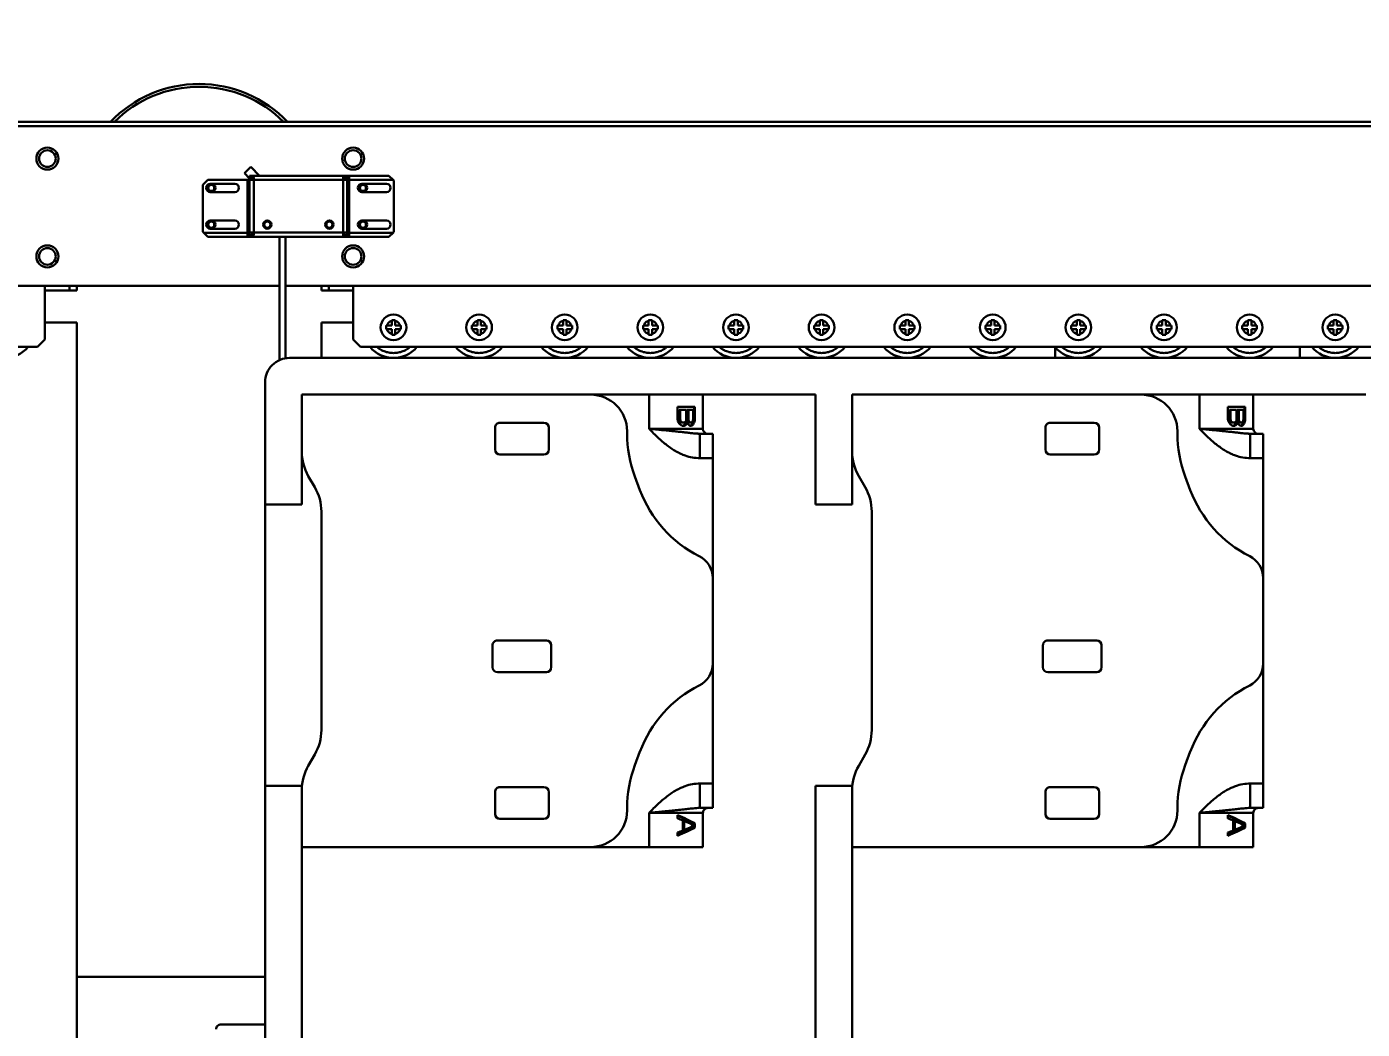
# Model space of a CAD drawing. Header units: millimetres. Extents: x 914 to 910632, y -176 to 682692.
# Drawn here: x 27150 to 27696, y 8254 to 8664 of the extents above; entities that cross this region are included whole.
import ezdxf

# ---------------------------------------------------------------- set-up
doc = ezdxf.new("R2010")
doc.units = ezdxf.units.MM
doc.layers.add('画图', color=3, linetype='Continuous', lineweight=30)
doc.styles.get("Standard").update_dxf_attribs({"font": 'arial.ttf'})
doc.dimstyles.new('INTE$0', dxfattribs={"dimscale": 80, "dimtxt": 3.5, "dimasz": 3, "dimexe": 3, "dimexo": 0, "dimgap": 1, "dimtad": 1, "dimdec": 0, "dimdsep": 46, "dimtxsty": 'Standard', "dimcen": 0, "dimclrd": 1, "dimclre": 1, "dimclrt": 3, "dimaunit": 1, "dimadec": 1, "dimazin": 2, "dimtfac": 1, "dimtdec": 0, "dimtmove": 0, "dimatfit": 0, "dimfxl": 1, "dimarcsym": 0})

# ---------------------------------------------------------------- blocks, each defined once
blk = doc.blocks.new('SDHGSJH')
at = {"color": 7, "linetype": 'Continuous', "lineweight": 30}
for p, q in [((1100, 329.05), (1100, -342.29)), ((1023, -152.79), (1023, 47.21)), ((783, -127.79), (783, -12.79)), ((798, -12.79), (798, -152.79)), ((1008, -127.79), (1008, -12.79)), ((1041, -55.29), (1023, -55.29)), ((1023, -74.79), (1100, -74.79)), ((619, -127.79), (619, -141.79)), ((619, -127.79), (641, -127.79)), ((641, -141.79), (641, -127.79)), ((641, -127.79), (665, -127.79)), ((665, -127.79), (783, -127.79)), ((783, -127.79), (783, -151.07)), ((844, -127.79), (844, -141.79)), ((844, -127.79), (866, -127.79)), ((866, -141.79), (866, -127.79)), ((866, -127.79), (890, -127.79)), ((890, -127.79), (1008, -127.79)), ((1008, -127.79), (1008, -151.07)), ((622.32, -137.45), (622.32, -135.79)), ((622.32, -135.79), (622.62, -135.79)), ((629.39, -132.6), (622.62, -135.79)), ((622.62, -135.79), (622.62, -137.45)), ((626.61, -138.5), (626.61, -134.75)), ((627.27, -134.75), (626.61, -134.75)), ((627.27, -134.54), (627.27, -138.7)), ((629.39, -132.45), (629.39, -133.7)), ((847.32, -137.45), (847.32, -135.79)), ((847.32, -135.79), (847.62, -135.79)), ((854.39, -132.6), (847.62, -135.79)), ((847.62, -135.79), (847.62, -137.45)), ((851.61, -138.5), (851.61, -134.75)), ((852.27, -134.75), (851.61, -134.75)), ((852.27, -134.54), (852.27, -138.7)), ((854.39, -132.45), (854.39, -133.7)), ((622.62, -137.45), (622.32, -137.45)), ((622.62, -137.45), (629.39, -140.65)), ((626.61, -138.5), (627.27, -138.5)), ((629.39, -139.54), (629.39, -140.79)), ((682, -150.29), (682, -141.29)), ((702, -139.29), (684, -139.29)), ((704, -141.29), (704, -150.29)), ((847.62, -137.45), (847.32, -137.45)), ((847.62, -137.45), (854.39, -140.65)), ((851.61, -138.5), (852.27, -138.5)), ((854.39, -139.54), (854.39, -140.79)), ((907, -150.29), (907, -141.29)), ((927, -139.29), (909, -139.29)), ((929, -141.29), (929, -150.29)), ((620.22, -143.79), (615, -143.79)), ((615, -153.79), (615, -143.79)), ((621.67, -143.73), (620.22, -143.98)), ((620.22, -153.79), (620.22, -143.79)), ((621.62, -143.71), (620.54, -143.77)), ((650, -143.72), (650, -142.79)), ((845.22, -143.79), (840, -143.79)), ((840, -153.79), (840, -143.79)), ((846.67, -143.73), (845.22, -143.98)), ((845.22, -153.79), (845.22, -143.79)), ((846.62, -143.71), (845.54, -143.77)), ((875, -143.72), (875, -142.79)), ((702, -152.29), (684, -152.29)), ((798, -152.79), (783, -152.79)), ((927, -152.29), (909, -152.29)), ((1023, -152.79), (1008, -152.79)), ((1023, -267.79), (1023, -152.79)), ((615, -153.79), (620.22, -153.79)), ((615, -202.79), (615, -153.79)), ((840, -153.79), (845.22, -153.79)), ((840, -202.79), (840, -153.79)), ((646.82, -161.28), (644.75, -166.8)), ((777.68, -165.65), (780.32, -161.07)), ((871.82, -161.28), (869.75, -166.8)), ((1002.68, -165.65), (1005.32, -161.07)), ((775, -264.93), (775, -175.65)), ((1000, -264.93), (1000, -175.65)), ((681, -210.29), (681, -201.29)), ((703, -199.29), (683, -199.29)), ((705, -201.29), (705, -210.29)), ((906, -210.29), (906, -201.29)), ((928, -199.29), (908, -199.29)), ((930, -201.29), (930, -210.29)), ((615, -237.79), (615, -202.79)), ((840, -237.79), (840, -202.79)), ((703, -212.29), (683, -212.29)), ((928, -212.29), (908, -212.29)), ((615, -286.79), (615, -237.79)), ((840, -286.79), (840, -237.79)), ((783, -289.5), (783, -267.79)), ((783, -267.79), (798, -267.79)), ((798, -267.79), (798, -312.79)), ((1008, -267.79), (1023, -267.79)), ((1008, -289.5), (1008, -267.79)), ((1023, -317.79), (1023, -267.79)), ((644.75, -273.78), (646.82, -279.3)), ((780.32, -279.5), (777.68, -274.93)), ((869.75, -273.78), (871.82, -279.3)), ((1005.32, -279.5), (1002.68, -274.93)), ((615, -286.79), (620.22, -286.79)), ((615, -296.79), (615, -286.79)), ((620.22, -296.79), (620.22, -286.79)), ((702, -288.29), (684, -288.29)), ((840, -286.79), (845.22, -286.79)), ((840, -296.79), (840, -286.79)), ((845.22, -296.79), (845.22, -286.79)), ((927, -288.29), (909, -288.29)), ((682, -299.29), (682, -290.29)), ((704, -290.29), (704, -299.29)), ((783, -289.5), (783, -312.79)), ((907, -299.29), (907, -290.29)), ((929, -290.29), (929, -299.29)), ((1008, -289.5), (1008, -312.79)), ((615, -296.79), (620.22, -296.79)), ((619, -298.79), (619, -312.79)), ((620.22, -296.6), (621.67, -296.85)), ((623.82, -300.29), (623.22, -300.91)), ((623.82, -300.29), (623.29, -300.29)), ((623.68, -300.08), (624.22, -300.08)), ((624.24, -300.09), (623.82, -300.29)), ((626.83, -300.29), (626.14, -300.29)), ((626.83, -300.29), (626.23, -300.91)), ((626.61, -300.08), (627.44, -300.08)), ((627.28, -300.08), (626.83, -300.29)), ((641, -312.79), (641, -298.79)), ((650, -296.85), (650, -297.79)), ((840, -296.79), (845.22, -296.79)), ((844, -298.79), (844, -312.79)), ((845.22, -296.6), (846.67, -296.85)), ((848.82, -300.29), (848.22, -300.91)), ((848.82, -300.29), (848.29, -300.29)), ((848.68, -300.08), (849.22, -300.08)), ((849.24, -300.09), (848.82, -300.29)), ((851.83, -300.29), (851.14, -300.29)), ((851.83, -300.29), (851.23, -300.91)), ((851.61, -300.08), (852.44, -300.08)), ((852.28, -300.08), (851.83, -300.29)), ((866, -312.79), (866, -298.79)), ((875, -296.85), (875, -297.79)), ((622.32, -307.79), (622.32, -302.79)), ((622.62, -302.79), (622.32, -302.79)), ((622.77, -301.75), (622.43, -301.75)), ((622.77, -301.75), (622.62, -302.79)), ((622.62, -302.79), (622.62, -307.79)), ((623.22, -300.91), (622.77, -301.75)), ((623.22, -300.91), (622.79, -300.91)), ((623.04, -302.58), (623.04, -306.54)), ((624.08, -301.33), (623.81, -301.33)), ((624.08, -301.33), (624.72, -301.33)), ((624.5, -301.54), (625.17, -301.54)), ((624.72, -301.33), (625.17, -301.54)), ((624.78, -301.95), (625.47, -301.95)), ((624.93, -306.54), (624.93, -302.58)), ((624.93, -302.58), (625.62, -302.58)), ((625.17, -301.54), (625.47, -301.95)), ((625.37, -301.33), (625.52, -300.91)), ((625.37, -301.33), (626.08, -301.33)), ((625.47, -301.95), (625.62, -302.58)), ((626.23, -300.91), (625.52, -300.91)), ((625.62, -302.58), (625.62, -306.54)), ((625.82, -302.58), (625.82, -306.54)), ((626.23, -300.91), (626.08, -301.33)), ((627.27, -301.33), (626.78, -301.33)), ((627.88, -301.33), (627.27, -301.33)), ((627.78, -301.54), (628.33, -301.54)), ((627.88, -301.33), (628.33, -301.54)), ((628.13, -301.95), (628.63, -301.95)), ((628.3, -306.54), (628.3, -302.58)), ((628.3, -302.58), (628.78, -302.58)), ((628.33, -301.54), (628.63, -301.95)), ((628.63, -301.95), (628.78, -302.58)), ((628.78, -302.58), (628.78, -306.54)), ((629.39, -302.79), (629.39, -307.79)), ((702, -301.29), (684, -301.29)), ((847.32, -307.79), (847.32, -302.79)), ((847.62, -302.79), (847.32, -302.79)), ((847.77, -301.75), (847.43, -301.75)), ((847.77, -301.75), (847.62, -302.79)), ((847.62, -302.79), (847.62, -307.79)), ((848.22, -300.91), (847.77, -301.75)), ((848.22, -300.91), (847.79, -300.91)), ((848.04, -302.58), (848.04, -306.54)), ((849.08, -301.33), (848.81, -301.33)), ((849.08, -301.33), (849.72, -301.33)), ((849.5, -301.54), (850.17, -301.54)), ((849.72, -301.33), (850.17, -301.54)), ((849.78, -301.95), (850.47, -301.95)), ((849.93, -306.54), (849.93, -302.58)), ((849.93, -302.58), (850.62, -302.58)), ((850.17, -301.54), (850.47, -301.95)), ((850.37, -301.33), (850.52, -300.91)), ((850.37, -301.33), (851.08, -301.33)), ((850.47, -301.95), (850.62, -302.58)), ((851.23, -300.91), (850.52, -300.91)), ((850.62, -302.58), (850.62, -306.54)), ((850.82, -302.58), (850.82, -306.54)), ((851.23, -300.91), (851.08, -301.33)), ((852.27, -301.33), (851.78, -301.33)), ((852.88, -301.33), (852.27, -301.33)), ((852.78, -301.54), (853.33, -301.54)), ((852.88, -301.33), (853.33, -301.54)), ((853.13, -301.95), (853.63, -301.95)), ((853.3, -306.54), (853.3, -302.58)), ((853.3, -302.58), (853.78, -302.58)), ((853.33, -301.54), (853.63, -301.95)), ((853.63, -301.95), (853.78, -302.58)), ((853.78, -302.58), (853.78, -306.54)), ((854.39, -302.79), (854.39, -307.79)), ((927, -301.29), (909, -301.29)), ((629.39, -307.79), (622.32, -307.79)), ((623.04, -306.54), (624.93, -306.54)), ((624.93, -306.54), (625.62, -306.54)), ((625.82, -306.54), (628.3, -306.54)), ((628.3, -306.54), (628.78, -306.54)), ((854.39, -307.79), (847.32, -307.79)), ((848.04, -306.54), (849.93, -306.54)), ((849.93, -306.54), (850.62, -306.54)), ((850.82, -306.54), (853.3, -306.54)), ((853.3, -306.54), (853.78, -306.54)), ((573, -312.79), (634.44, -312.79)), ((641, -312.79), (634.44, -312.79)), ((665, -312.79), (641, -312.79)), ((783, -312.79), (665, -312.79)), ((798, -312.79), (859.44, -312.79)), ((866, -312.79), (859.44, -312.79)), ((890, -312.79), (866, -312.79)), ((1008, -312.79), (890, -312.79)), ((1017.09, -377.29), (1017.09, -326.91)), ((984, -332.29), (180.5, -332.29)), ((343, -327.79), (1013, -327.79)), ((600, -332.29), (600, -327.79)), ((700, -327.79), (700, -332.16)), ((800, -328.63), (800, -327.79)), ((987, -335.29), (984, -332.29)), ((1000, -342.29), (1000, -327.79)), ((1014.69, -327.64), (1014.69, -377.29)), ((1116, -332.29), (1113, -335.29)), ((1810.46, -332.29), (1116, -332.29)), ((584.8, -337.63), (584.8, -337.29)), ((584.8, -337.29), (586.2, -337.29)), ((584.8, -337.63), (584.8, -339.59)), ((586.2, -337.29), (586.2, -337.63)), ((586.2, -339.59), (586.2, -337.63)), ((619.8, -337.63), (619.8, -337.29)), ((619.8, -337.29), (621.2, -337.29)), ((619.8, -337.63), (619.8, -339.59)), ((621.2, -337.29), (621.2, -337.63)), ((621.2, -339.59), (621.2, -337.63)), ((654.8, -337.63), (654.8, -337.29)), ((654.8, -337.29), (656.2, -337.29)), ((654.8, -337.63), (654.8, -339.59)), ((656.2, -337.29), (656.2, -337.63)), ((656.2, -339.59), (656.2, -337.63)), ((689.8, -337.63), (689.8, -337.29)), ((689.8, -337.29), (691.2, -337.29)), ((689.8, -337.63), (689.8, -339.59)), ((691.2, -337.29), (691.2, -337.63)), ((691.2, -339.59), (691.2, -337.63)), ((724.8, -337.63), (724.8, -337.29)), ((724.8, -337.29), (726.2, -337.29)), ((724.8, -337.63), (724.8, -339.59)), ((726.2, -337.29), (726.2, -337.63)), ((726.2, -339.59), (726.2, -337.63)), ((759.8, -337.63), (759.8, -337.29)), ((759.8, -337.29), (761.2, -337.29)), ((759.8, -337.63), (759.8, -339.59)), ((761.2, -337.29), (761.2, -337.63)), ((761.2, -339.59), (761.2, -337.63)), ((794.8, -337.63), (794.8, -337.29)), ((794.8, -337.29), (796.2, -337.29)), ((794.8, -337.63), (794.8, -339.59)), ((796.2, -337.29), (796.2, -337.63)), ((796.2, -339.59), (796.2, -337.63)), ((829.8, -337.63), (829.8, -337.29)), ((829.8, -337.29), (831.2, -337.29)), ((829.8, -337.63), (829.8, -339.59)), ((831.2, -337.29), (831.2, -337.63)), ((831.2, -339.59), (831.2, -337.63)), ((864.8, -337.63), (864.8, -337.29)), ((864.8, -337.29), (866.2, -337.29)), ((864.8, -337.63), (864.8, -339.59)), ((866.2, -337.29), (866.2, -337.63)), ((866.2, -339.59), (866.2, -337.63)), ((899.8, -337.63), (899.8, -337.29)), ((899.8, -337.29), (901.2, -337.29)), ((899.8, -337.63), (899.8, -339.59)), ((901.2, -337.29), (901.2, -337.63)), ((901.2, -339.59), (901.2, -337.63)), ((934.8, -337.63), (934.8, -337.29)), ((934.8, -337.29), (936.2, -337.29)), ((934.8, -337.63), (934.8, -339.59)), ((936.2, -337.29), (936.2, -337.63)), ((936.2, -339.59), (936.2, -337.63)), ((969.8, -337.63), (969.8, -337.29)), ((969.8, -337.29), (971.2, -337.29)), ((969.8, -337.63), (969.8, -339.59)), ((971.2, -337.29), (971.2, -337.63)), ((971.2, -339.59), (971.2, -337.63)), ((987, -357.29), (987, -335.29)), ((1113, -335.29), (1113, -357.29)), ((582.5, -339.59), (582.84, -339.59)), ((582.5, -340.99), (582.5, -339.59)), ((582.84, -340.99), (582.5, -340.99)), ((584.8, -339.59), (582.84, -339.59)), ((582.84, -340.99), (584.8, -340.99)), ((584.8, -340.99), (584.8, -342.95)), ((584.8, -343.29), (584.8, -342.95)), ((586.2, -343.29), (584.8, -343.29)), ((588.16, -339.59), (586.2, -339.59)), ((586.2, -342.95), (586.2, -340.99)), ((586.2, -340.99), (588.16, -340.99)), ((586.2, -342.95), (586.2, -343.29)), ((588.16, -339.59), (588.5, -339.59)), ((588.5, -340.99), (588.16, -340.99)), ((588.5, -339.59), (588.5, -340.99)), ((617.5, -339.59), (617.84, -339.59)), ((617.5, -340.99), (617.5, -339.59)), ((617.84, -340.99), (617.5, -340.99)), ((619.8, -339.59), (617.84, -339.59)), ((617.84, -340.99), (619.8, -340.99)), ((619.8, -340.99), (619.8, -342.95)), ((619.8, -343.29), (619.8, -342.95)), ((621.2, -343.29), (619.8, -343.29)), ((623.16, -339.59), (621.2, -339.59)), ((621.2, -342.95), (621.2, -340.99)), ((621.2, -340.99), (623.16, -340.99)), ((621.2, -342.95), (621.2, -343.29)), ((623.16, -339.59), (623.5, -339.59)), ((623.5, -340.99), (623.16, -340.99)), ((623.5, -339.59), (623.5, -340.99)), ((652.5, -339.59), (652.84, -339.59)), ((652.5, -340.99), (652.5, -339.59)), ((652.84, -340.99), (652.5, -340.99)), ((654.8, -339.59), (652.84, -339.59)), ((652.84, -340.99), (654.8, -340.99)), ((654.8, -340.99), (654.8, -342.95)), ((654.8, -343.29), (654.8, -342.95)), ((656.2, -343.29), (654.8, -343.29)), ((658.16, -339.59), (656.2, -339.59)), ((656.2, -342.95), (656.2, -340.99)), ((656.2, -340.99), (658.16, -340.99)), ((656.2, -342.95), (656.2, -343.29)), ((658.16, -339.59), (658.5, -339.59)), ((658.5, -340.99), (658.16, -340.99)), ((658.5, -339.59), (658.5, -340.99)), ((687.5, -339.59), (687.84, -339.59)), ((687.5, -340.99), (687.5, -339.59)), ((687.84, -340.99), (687.5, -340.99)), ((689.8, -339.59), (687.84, -339.59)), ((687.84, -340.99), (689.8, -340.99)), ((689.8, -340.99), (689.8, -342.95)), ((689.8, -343.29), (689.8, -342.95)), ((691.2, -343.29), (689.8, -343.29)), ((693.16, -339.59), (691.2, -339.59)), ((691.2, -342.95), (691.2, -340.99)), ((691.2, -340.99), (693.16, -340.99)), ((691.2, -342.95), (691.2, -343.29)), ((693.16, -339.59), (693.5, -339.59)), ((693.5, -340.99), (693.16, -340.99)), ((693.5, -339.59), (693.5, -340.99)), ((722.5, -339.59), (722.84, -339.59)), ((722.5, -340.99), (722.5, -339.59)), ((722.84, -340.99), (722.5, -340.99)), ((724.8, -339.59), (722.84, -339.59)), ((722.84, -340.99), (724.8, -340.99)), ((724.8, -340.99), (724.8, -342.95)), ((724.8, -343.29), (724.8, -342.95)), ((726.2, -343.29), (724.8, -343.29)), ((728.16, -339.59), (726.2, -339.59)), ((726.2, -342.95), (726.2, -340.99)), ((726.2, -340.99), (728.16, -340.99)), ((726.2, -342.95), (726.2, -343.29)), ((728.16, -339.59), (728.5, -339.59)), ((728.5, -340.99), (728.16, -340.99)), ((728.5, -339.59), (728.5, -340.99)), ((757.5, -339.59), (757.84, -339.59)), ((757.5, -340.99), (757.5, -339.59)), ((757.84, -340.99), (757.5, -340.99)), ((759.8, -339.59), (757.84, -339.59)), ((757.84, -340.99), (759.8, -340.99)), ((759.8, -340.99), (759.8, -342.95)), ((759.8, -343.29), (759.8, -342.95)), ((761.2, -343.29), (759.8, -343.29)), ((763.16, -339.59), (761.2, -339.59)), ((761.2, -342.95), (761.2, -340.99)), ((761.2, -340.99), (763.16, -340.99)), ((761.2, -342.95), (761.2, -343.29)), ((763.16, -339.59), (763.5, -339.59)), ((763.5, -340.99), (763.16, -340.99)), ((763.5, -339.59), (763.5, -340.99)), ((792.5, -339.59), (792.84, -339.59)), ((792.5, -340.99), (792.5, -339.59)), ((792.84, -340.99), (792.5, -340.99)), ((794.8, -339.59), (792.84, -339.59)), ((792.84, -340.99), (794.8, -340.99)), ((794.8, -340.99), (794.8, -342.95)), ((794.8, -343.29), (794.8, -342.95)), ((796.2, -343.29), (794.8, -343.29)), ((798.16, -339.59), (796.2, -339.59)), ((796.2, -342.95), (796.2, -340.99)), ((796.2, -340.99), (798.16, -340.99)), ((796.2, -342.95), (796.2, -343.29)), ((798.16, -339.59), (798.5, -339.59)), ((798.5, -340.99), (798.16, -340.99)), ((798.5, -339.59), (798.5, -340.99)), ((827.5, -339.59), (827.84, -339.59)), ((827.5, -340.99), (827.5, -339.59)), ((827.84, -340.99), (827.5, -340.99)), ((829.8, -339.59), (827.84, -339.59)), ((827.84, -340.99), (829.8, -340.99)), ((829.8, -340.99), (829.8, -342.95)), ((829.8, -343.29), (829.8, -342.95)), ((831.2, -343.29), (829.8, -343.29)), ((833.16, -339.59), (831.2, -339.59)), ((831.2, -342.95), (831.2, -340.99)), ((831.2, -340.99), (833.16, -340.99)), ((831.2, -342.95), (831.2, -343.29)), ((833.16, -339.59), (833.5, -339.59)), ((833.5, -340.99), (833.16, -340.99)), ((833.5, -339.59), (833.5, -340.99)), ((862.5, -339.59), (862.84, -339.59)), ((862.5, -340.99), (862.5, -339.59)), ((862.84, -340.99), (862.5, -340.99)), ((864.8, -339.59), (862.84, -339.59)), ((862.84, -340.99), (864.8, -340.99)), ((864.8, -340.99), (864.8, -342.95)), ((864.8, -343.29), (864.8, -342.95)), ((866.2, -343.29), (864.8, -343.29)), ((868.16, -339.59), (866.2, -339.59)), ((866.2, -342.95), (866.2, -340.99)), ((866.2, -340.99), (868.16, -340.99)), ((866.2, -342.95), (866.2, -343.29)), ((868.16, -339.59), (868.5, -339.59)), ((868.5, -340.99), (868.16, -340.99)), ((868.5, -339.59), (868.5, -340.99)), ((897.5, -339.59), (897.84, -339.59)), ((897.5, -340.99), (897.5, -339.59)), ((897.84, -340.99), (897.5, -340.99)), ((899.8, -339.59), (897.84, -339.59)), ((897.84, -340.99), (899.8, -340.99)), ((899.8, -340.99), (899.8, -342.95)), ((899.8, -343.29), (899.8, -342.95)), ((901.2, -343.29), (899.8, -343.29)), ((903.16, -339.59), (901.2, -339.59)), ((901.2, -342.95), (901.2, -340.99)), ((901.2, -340.99), (903.16, -340.99)), ((901.2, -342.95), (901.2, -343.29)), ((903.16, -339.59), (903.5, -339.59)), ((903.5, -340.99), (903.16, -340.99)), ((903.5, -339.59), (903.5, -340.99)), ((932.5, -339.59), (932.84, -339.59)), ((932.5, -340.99), (932.5, -339.59)), ((932.84, -340.99), (932.5, -340.99)), ((934.8, -339.59), (932.84, -339.59)), ((932.84, -340.99), (934.8, -340.99)), ((934.8, -340.99), (934.8, -342.95)), ((934.8, -343.29), (934.8, -342.95)), ((936.2, -343.29), (934.8, -343.29)), ((938.16, -339.59), (936.2, -339.59)), ((936.2, -342.95), (936.2, -340.99)), ((936.2, -340.99), (938.16, -340.99)), ((936.2, -342.95), (936.2, -343.29)), ((938.16, -339.59), (938.5, -339.59)), ((938.5, -340.99), (938.16, -340.99)), ((938.5, -339.59), (938.5, -340.99)), ((967.5, -339.59), (967.84, -339.59)), ((967.5, -340.99), (967.5, -339.59)), ((967.84, -340.99), (967.5, -340.99)), ((969.8, -339.59), (967.84, -339.59)), ((967.84, -340.99), (969.8, -340.99)), ((969.8, -340.99), (969.8, -342.95)), ((969.8, -343.29), (969.8, -342.95)), ((971.2, -343.29), (969.8, -343.29)), ((973.16, -339.59), (971.2, -339.59)), ((971.2, -342.95), (971.2, -340.99)), ((971.2, -340.99), (973.16, -340.99)), ((971.2, -342.95), (971.2, -343.29)), ((973.16, -339.59), (973.5, -339.59)), ((973.5, -340.99), (973.16, -340.99)), ((973.5, -339.59), (973.5, -340.99)), ((1000, -342.29), (987, -342.29)), ((1113, -342.29), (1100, -342.29)), ((1014.69, -357.29), (100, -357.29)), ((114, -357.29), (987, -357.29)), ((987, -355.29), (997, -355.29)), ((997, -357.29), (997, -355.29)), ((997, -355.29), (1000, -355.29)), ((1000, -355.29), (1000, -357.29)), ((1810.46, -357.29), (1017.09, -357.29)), ((1100, -357.29), (1100, -355.29)), ((1100, -355.29), (1103, -355.29)), ((1103, -355.29), (1103, -357.29)), ((1103, -355.29), (1113, -355.29)), ((1113, -357.29), (1810.46, -357.29)), ((970.69, -378.99), (970.39, -379.29)), ((970.39, -400.29), (970.39, -379.29)), ((972.39, -377.29), (970.69, -378.99)), ((970.69, -378.99), (988.66, -378.99)), ((988.66, -377.29), (972.39, -377.29)), ((983.39, -380.59), (973.39, -380.59)), ((988.66, -378.99), (988.66, -377.29)), ((988.66, -377.29), (989.39, -377.29)), ((989.39, -378.99), (988.66, -378.99)), ((988.66, -378.99), (988.66, -400.58)), ((989.39, -378.99), (989.39, -377.29)), ((991.1, -377.29), (989.39, -377.29)), ((989.39, -378.99), (989.53, -379)), ((989.39, -378.99), (989.39, -400.58)), ((989.53, -379), (989.9, -379.01)), ((989.9, -379.01), (990.47, -379.02)), ((990.47, -379.02), (991.13, -379.02)), ((991.11, -377.42), (991.1, -377.29)), ((1027.69, -377.29), (991.1, -377.29)), ((991.12, -377.8), (991.11, -377.42)), ((991.12, -378.36), (991.12, -377.8)), ((1027.66, -379.02), (991.13, -379.02)), ((991.13, -379.02), (991.13, -400.55)), ((1027.67, -377.8), (1027.66, -378.36)), ((1027.66, -378.36), (1027.66, -379.02)), ((1027.66, -379.02), (1028.32, -379.02)), ((1027.66, -400.55), (1027.66, -379.02)), ((1027.68, -377.42), (1027.67, -377.8)), ((1027.69, -377.29), (1027.68, -377.42)), ((1027.69, -377.29), (1029.39, -377.29)), ((1028.32, -379.02), (1028.88, -379.01)), ((1028.88, -379.01), (1029.26, -379)), ((1029.26, -379), (1029.39, -378.99)), ((1029.39, -378.99), (1029.39, -377.29)), ((1029.39, -377.29), (1030.13, -377.29)), ((1029.39, -400.58), (1029.39, -378.99)), ((1030.13, -378.99), (1029.39, -378.99)), ((1030.13, -378.99), (1030.13, -377.29)), ((1046.39, -377.29), (1030.13, -377.29)), ((1030.13, -400.58), (1030.13, -378.99)), ((1030.13, -378.99), (1048.1, -378.99)), ((1045.39, -380.59), (1035.39, -380.59)), ((1048.1, -378.99), (1046.39, -377.29)), ((1048.39, -379.29), (1048.1, -378.99)), ((1048.39, -379.29), (1048.39, -398.58)), ((973.39, -383.99), (983.39, -383.99)), ((1035.39, -383.99), (1045.39, -383.99)), ((983.39, -395.59), (973.39, -395.59)), ((1045.39, -395.59), (1035.39, -395.59)), ((970.39, -400.29), (970.69, -400.58)), ((988.66, -400.58), (970.69, -400.58)), ((970.69, -400.58), (972.39, -402.29)), ((972.39, -402.29), (988.66, -402.29)), ((973.39, -398.99), (983.39, -398.99)), ((988.66, -400.58), (988.66, -402.29)), ((988.66, -400.58), (989.39, -400.58)), ((989.39, -402.29), (988.66, -402.29)), ((989.53, -400.57), (989.39, -400.58)), ((989.39, -400.58), (989.39, -402.29)), ((991.1, -402.29), (989.39, -402.29)), ((989.9, -400.57), (989.53, -400.57)), ((990.47, -400.56), (989.9, -400.57)), ((991.1, -402.29), (991.11, -402.16)), ((991.1, -402.29), (1027.69, -402.29)), ((991.11, -402.16), (991.12, -401.78)), ((991.12, -401.22), (991.13, -400.55)), ((991.12, -401.78), (991.12, -401.22)), ((991.13, -400.55), (1027.66, -400.55)), ((1025.28, -402.29), (1028.86, -405.87)), ((1027.66, -400.55), (1027.66, -401.22)), ((1028.32, -400.56), (1027.66, -400.55)), ((1027.66, -401.22), (1027.67, -401.78)), ((1027.67, -401.78), (1027.68, -402.16)), ((1027.68, -402.16), (1027.69, -402.29)), ((1027.69, -402.29), (1029.39, -402.29)), ((1028.88, -400.57), (1028.32, -400.56)), ((1029.26, -400.57), (1028.88, -400.57)), ((1029.39, -400.58), (1029.26, -400.57)), ((1029.39, -400.58), (1029.39, -402.29)), ((1029.39, -400.58), (1030.13, -400.58)), ((1031.48, -403.26), (1029.39, -401.17)), ((1046.39, -400.58), (1030.13, -400.58)), ((1035.39, -398.99), (1045.39, -398.99)), ((1046.39, -400.58), (1048.39, -398.58)), ((2026, -422.55), (74, -422.55)), ((2026, -424.29), (74, -424.29))]:
    blk.add_line(p, q, dxfattribs=at)
at = {"color": 8, "linetype": 'Continuous', "lineweight": 30}
for p, q in [((619, -141.79), (641, -141.79)), ((844, -141.79), (866, -141.79)), ((620.22, -143.79), (621.73, -143.72)), ((845.55, -143.77), (846.73, -143.72)), ((641, -298.79), (619, -298.79)), ((866, -298.79), (844, -298.79))]:
    blk.add_line(p, q, dxfattribs=at)
at = {"color": 7, "linetype": 'Continuous', "lineweight": 30, "flags": 128}
blk.add_lwpolyline([(1031.48, -403.26), (1031.38, -403.36), (1031.1, -403.64), (1030.67, -404.07), (1030.17, -404.57), (1029.67, -405.07), (1029.25, -405.49), (1028.96, -405.77), (1028.86, -405.87)], dxfattribs=at)
at = {"color": 7, "linetype": 'Continuous', "lineweight": 30}
for centre, radius in [((585.5, -340.29), 5.25), ((620.5, -340.29), 5.25), ((655.5, -340.29), 5.25), ((690.5, -340.29), 5.25), ((725.5, -340.29), 5.25), ((760.5, -340.29), 5.25), ((795.5, -340.29), 5.25), ((830.5, -340.29), 5.25), ((865.5, -340.29), 5.25), ((900.5, -340.29), 5.25), ((935.5, -340.29), 5.25), ((970.5, -340.29), 5.25), ((987, -369.29), 4.5), ((1112, -369.29), 4.5), ((987, -369.29), 3.4), ((1112, -369.29), 3.4), ((983, -382.29), 1.7), ((983, -382.29), 1.25), ((996.69, -382.29), 1.7), ((996.69, -382.29), 1.25), ((1022.09, -382.29), 1.7), ((1022.09, -382.29), 1.25), ((1045, -382.29), 1.7), ((1045, -382.29), 1.25), ((983, -397.29), 1.7), ((983, -397.29), 1.25), ((1045, -397.29), 1.7), ((1045, -397.29), 1.25), ((987, -409.29), 4.5), ((987, -409.29), 3.4), ((1112, -409.29), 4.5), ((1112, -409.29), 3.4)]:
    blk.add_circle(centre, radius, dxfattribs=at)
for centre, radius, start, end in [((1041, -53.29), 2, 270, 0), ((665, -142.79), 15, 90, 180), ((890, -142.79), 15, 90, 180), ((617, -141.79), 2, 270, 0), ((684, -141.29), 2, 90, 180), ((702, -141.29), 2, 0, 90), ((842, -141.79), 2, 270, 0), ((909, -141.29), 2, 90, 180), ((927, -141.29), 2, 0, 90), ((600, -143.72), 50, 339.444, 0), ((825, -143.72), 50, 339.444, 0), ((684, -150.29), 2, 180, 270), ((702, -150.29), 2, 270, 0), ((763, -151.07), 20, 330, 0), ((909, -150.29), 2, 180, 270), ((927, -150.29), 2, 270, 0), ((988, -151.07), 20, 330, 0), ((597.93, -149.24), 50, 296.8187, 339.444), ((795, -175.65), 20, 150, 180), ((822.93, -149.24), 50, 296.8187, 339.444), ((1020, -175.65), 20, 150, 180), ((625, -202.79), 10, 116.8187, 180), ((850, -202.79), 10, 116.8187, 180), ((683, -201.29), 2, 90, 180), ((703, -201.29), 2, 0, 90), ((908, -201.29), 2, 90, 180), ((928, -201.29), 2, 0, 90), ((683, -210.29), 2, 180, 270), ((703, -210.29), 2, 270, 0), ((908, -210.29), 2, 180, 270), ((928, -210.29), 2, 270, 0), ((625, -237.79), 10, 180, 243.1813), ((850, -237.79), 10, 180, 243.1813), ((597.93, -291.33), 50, 20.556, 63.1813), ((822.93, -291.33), 50, 20.556, 63.1813), ((795, -264.93), 20, 180, 210), ((1020, -264.93), 20, 180, 210), ((600, -296.85), 50, 0, 20.556), ((763, -289.5), 20, 0, 30), ((825, -296.85), 50, 0, 20.556), ((988, -289.5), 20, 0, 30), ((684, -290.29), 2, 90, 180), ((702, -290.29), 2, 0, 90), ((909, -290.29), 2, 90, 180), ((927, -290.29), 2, 0, 90), ((617, -298.79), 2, 0, 90), ((665, -297.79), 15, 180, 270), ((684, -299.29), 2, 180, 270), ((702, -299.29), 2, 270, 0), ((842, -298.79), 2, 0, 90), ((890, -297.79), 15, 180, 270), ((909, -299.29), 2, 180, 270), ((927, -299.29), 2, 270, 0), ((1013, -317.79), 10, 270, 0), ((585.5, -340.29), 12.5, 39.7918, 140.2082), ((620.5, -340.29), 12.5, 39.7918, 140.2082), ((655.5, -340.29), 12.5, 39.7918, 140.2082), ((690.5, -340.29), 12.5, 39.7918, 140.2082), ((725.5, -340.29), 12.5, 39.7918, 140.2082), ((760.5, -340.29), 12.5, 39.7918, 140.2082), ((795.5, -340.29), 12.5, 39.7918, 140.2082), ((830.5, -340.29), 12.5, 39.7918, 140.2082), ((865.5, -340.29), 12.5, 39.7918, 140.2082), ((900.5, -340.29), 12.5, 39.7918, 140.2082), ((935.5, -340.29), 12.5, 39.7918, 140.2082), ((970.5, -340.29), 12.5, 39.7918, 140.2082), ((1129.5, -340.29), 12.5, 39.7918, 140.2082), ((973.39, -382.29), 1.7, 90, 270), ((983.39, -382.29), 1.7, 270, 90), ((1035.39, -382.29), 1.7, 90, 270), ((1045.39, -382.29), 1.7, 270, 90), ((973.39, -397.29), 1.7, 90, 270), ((983.39, -397.29), 1.7, 270, 90), ((1035.39, -397.29), 1.7, 90, 270), ((1045.39, -397.29), 1.7, 270, 90), ((1050, -389.79), 50, 223.6301, 316.3699)]:
    blk.add_arc(centre, radius, start, end, dxfattribs=at)
at = {"color": 8, "linetype": 'Continuous', "lineweight": 30}
blk.add_arc((1050, -389.79), 48.85, 224.935, 315.065, dxfattribs=at)
at = {"color": 7, "linetype": 'Continuous', "lineweight": 30}
for centre, major_axis, ratio, start_param, end_param in [((641, -134.12), (-21.97, -5.46), 0.222648, 5.213182, 5.671735), ((641, -135.27), (-21.97, -5.34), 0.218533, 5.372125, 5.634447), ((641, -135.34), (-21.97, -5.34), 0.218533, 5.215446, 5.333273), ((866, -134.12), (-21.97, -5.46), 0.222648, 5.213182, 5.671735), ((866, -135.27), (-21.97, -5.34), 0.218533, 5.372125, 5.634447), ((866, -135.34), (-21.97, -5.34), 0.218533, 5.215446, 5.333273), ((641, -139.12), (-21.97, 5.46), 0.222648, 0.611451, 1.070003), ((641, -137.98), (-21.97, 5.34), 0.218533, 0.648739, 0.91106), ((641, -137.91), (-21.97, 5.34), 0.218533, 0.949912, 1.067739), ((866, -139.12), (-21.97, 5.46), 0.222648, 0.611451, 1.070003), ((866, -137.98), (-21.97, 5.34), 0.218533, 0.648739, 0.91106), ((866, -137.91), (-21.97, 5.34), 0.218533, 0.949912, 1.067739), ((641, -297.87), (-21.33, -13.87), 0.388181, 5.400959, 5.440213), ((641, -299.21), (-21.97, -5.34), 0.218533, 5.565909, 5.595193), ((641, -300.67), (-21.97, 5.34), 0.218533, 0.756165, 0.785246), ((641, -301.15), (-21.33, 13.87), 0.388181, 0.97948, 1.018189), ((641, -300.99), (-21.33, -13.87), 0.388181, 5.206955, 5.245653), ((641, -300.6), (-21.97, -5.34), 0.218533, 5.372125, 5.401189), ((641, -299.21), (-21.97, 5.34), 0.218533, 0.959649, 0.988933), ((641, -297.87), (-21.33, 13.87), 0.388181, 1.183167, 1.22242), ((866, -297.87), (-21.33, -13.87), 0.388181, 5.400959, 5.440213), ((866, -299.21), (-21.97, -5.34), 0.218533, 5.565909, 5.595193), ((866, -300.67), (-21.97, 5.34), 0.218533, 0.756165, 0.785246), ((866, -301.15), (-21.33, 13.87), 0.388181, 0.97948, 1.018189), ((866, -300.99), (-21.33, -13.87), 0.388181, 5.206955, 5.245653), ((866, -300.6), (-21.97, -5.34), 0.218533, 5.372125, 5.401189), ((866, -299.21), (-21.97, 5.34), 0.218533, 0.959649, 0.988933), ((866, -297.87), (-21.33, 13.87), 0.388181, 1.183167, 1.22242), ((641, -278.31), (-15.88, -107.68), 0.141419, 4.952593, 4.962513), ((641, -295.5), (-19.09, -27.72), 0.394462, 5.167401, 5.197033), ((641, -291.64), (-16.43, -64.52), 0.226815, 4.930336, 4.940141), ((641, -298.52), (-20.41, -19.81), 0.414084, 5.256307, 5.275871), ((641, -300.53), (-21.97, -5.34), 0.218533, 5.556172, 5.585418), ((641, -301.99), (-21.97, 5.34), 0.218533, 0.746457, 0.775559), ((641, -302.89), (-20.41, 19.81), 0.414084, 1.10467, 1.12404), ((641, -304.77), (16.43, -64.52), 0.226815, 4.611168, 4.620846), ((641, -301.54), (17.41, -42.73), 0.314774, 4.570346, 4.580018), ((641, -304.14), (-16.43, -64.52), 0.226815, 4.736221, 4.745896), ((641, -302.68), (-20.41, -19.81), 0.414084, 5.062395, 5.081756), ((641, -301.92), (-21.97, -5.34), 0.218533, 5.362425, 5.391506), ((641, -300.53), (-21.97, 5.34), 0.218533, 0.949912, 0.979159), ((641, -298.52), (-20.41, 19.81), 0.414084, 1.30827, 1.327833), ((641, -291.64), (16.43, -64.52), 0.226815, 4.814961, 4.824766), ((641, -295.5), (19.09, -27.72), 0.394462, 4.636825, 4.666457), ((641, -278.31), (15.88, -107.68), 0.141419, 4.910897, 4.920817), ((866, -278.31), (-15.88, -107.68), 0.141419, 4.952593, 4.962513), ((866, -295.5), (-19.09, -27.72), 0.394462, 5.167401, 5.197033), ((866, -291.64), (-16.43, -64.52), 0.226815, 4.930336, 4.940141), ((866, -298.52), (-20.41, -19.81), 0.414084, 5.256307, 5.275871), ((866, -300.53), (-21.97, -5.34), 0.218533, 5.556172, 5.585418), ((866, -301.99), (-21.97, 5.34), 0.218533, 0.746457, 0.775559), ((866, -302.89), (-20.41, 19.81), 0.414084, 1.10467, 1.12404), ((866, -304.77), (16.43, -64.52), 0.226815, 4.611168, 4.620846), ((866, -301.54), (17.41, -42.73), 0.314774, 4.570346, 4.580018), ((866, -304.14), (-16.43, -64.52), 0.226815, 4.736221, 4.745896), ((866, -302.68), (-20.41, -19.81), 0.414084, 5.062395, 5.081756), ((866, -301.92), (-21.97, -5.34), 0.218533, 5.362425, 5.391506), ((866, -300.53), (-21.97, 5.34), 0.218533, 0.949912, 0.979159), ((866, -298.52), (-20.41, 19.81), 0.414084, 1.30827, 1.327833), ((866, -291.64), (16.43, -64.52), 0.226815, 4.814961, 4.824766), ((866, -295.5), (19.09, -27.72), 0.394462, 4.636825, 4.666457), ((866, -278.31), (15.88, -107.68), 0.141419, 4.910897, 4.920817)]:
    blk.add_ellipse(centre, major_axis=major_axis, ratio=ratio, start_param=start_param, end_param=end_param, dxfattribs=at)
for points, knots in [([(620.22, -153.79), (621.24, -153.73), (623.3, -153.62), (625.92, -152.87), (628.12, -151.97), (629.95, -151.03), (631.83, -149.87), (633.73, -148.5), (635.62, -146.94), (637.42, -145.31), (639.2, -143.59), (640.38, -142.4), (641, -141.79)], [0, 0, 0, 0, 0.124884, 0.249808, 0.329578, 0.412736, 0.499845, 0.598902, 0.697884, 0.79658, 0.894151, 1, 1, 1, 1]), ([(845.22, -153.79), (846.24, -153.73), (848.3, -153.62), (850.92, -152.87), (853.12, -151.97), (854.95, -151.03), (856.83, -149.87), (858.73, -148.5), (860.62, -146.94), (862.42, -145.31), (864.2, -143.59), (865.38, -142.4), (866, -141.79)], [0, 0, 0, 0, 0.124884, 0.249808, 0.329578, 0.412737, 0.499843, 0.598901, 0.697882, 0.79658, 0.894151, 1, 1, 1, 1]), ([(620.22, -286.79), (621.24, -286.85), (623.3, -286.96), (625.92, -287.71), (628.12, -288.6), (629.95, -289.54), (631.83, -290.7), (633.73, -292.08), (635.62, -293.63), (637.42, -295.26), (639.2, -296.99), (640.38, -298.17), (641, -298.79)], [0, 0, 0, 0, 0.124884, 0.249808, 0.329577, 0.412735, 0.499846, 0.598903, 0.697881, 0.79658, 0.894152, 1, 1, 1, 1]), ([(845.22, -286.79), (846.24, -286.85), (848.3, -286.96), (850.92, -287.71), (853.12, -288.6), (854.95, -289.54), (856.83, -290.7), (858.73, -292.08), (860.62, -293.63), (862.42, -295.26), (864.2, -296.99), (865.38, -298.17), (866, -298.79)], [0, 0, 0, 0, 0.124884, 0.249808, 0.329577, 0.412735, 0.499844, 0.598901, 0.697879, 0.79658, 0.894152, 1, 1, 1, 1]), ([(620.22, -296.79), (620.77, -296.81), (621.9, -296.84), (623.64, -297.03), (625.45, -297.23), (627.42, -297.46), (629.13, -297.64), (630.55, -297.79), (631.57, -297.9), (632.67, -298.01), (633.87, -298.13), (635.5, -298.28), (637.87, -298.5), (639.85, -298.68), (641, -298.79)], [0, 0, 0, 0, 0.097751, 0.197308, 0.294104, 0.391164, 0.500035, 0.543944, 0.590908, 0.640921, 0.693981, 0.750089, 0.854593, 1, 1, 1, 1]), ([(845.22, -296.79), (845.77, -296.81), (846.9, -296.84), (848.64, -297.03), (850.45, -297.23), (852.42, -297.46), (854.13, -297.64), (855.55, -297.79), (856.57, -297.9), (857.67, -298.01), (858.87, -298.13), (860.5, -298.28), (862.87, -298.5), (864.85, -298.68), (866, -298.79)], [0, 0, 0, 0, 0.097751, 0.197307, 0.294102, 0.391162, 0.500036, 0.543944, 0.590909, 0.640919, 0.693981, 0.750089, 0.854593, 1, 1, 1, 1]), ([(582.84, -339.59), (582.92, -339.36), (583.08, -338.9), (583.53, -338.32), (584.12, -337.86), (584.57, -337.71), (584.8, -337.63)], [0, 0, 0, 0, 0.245614, 0.499999, 0.754416, 1, 1, 1, 1]), ([(586.2, -337.63), (586.43, -337.71), (586.88, -337.86), (587.47, -338.32), (587.92, -338.9), (588.08, -339.36), (588.16, -339.59)], [0, 0, 0, 0, 0.245585, 0.499987, 0.754385, 1, 1, 1, 1]), ([(617.84, -339.59), (617.92, -339.36), (618.08, -338.9), (618.53, -338.32), (619.12, -337.86), (619.57, -337.71), (619.8, -337.63)], [0, 0, 0, 0, 0.245619, 0.500001, 0.7544, 1, 1, 1, 1]), ([(621.2, -337.63), (621.43, -337.71), (621.88, -337.86), (622.47, -338.32), (622.92, -338.9), (623.08, -339.36), (623.16, -339.59)], [0, 0, 0, 0, 0.2456, 0.499999, 0.754381, 1, 1, 1, 1]), ([(652.84, -339.59), (652.92, -339.36), (653.08, -338.9), (653.53, -338.32), (654.12, -337.86), (654.57, -337.71), (654.8, -337.63)], [0, 0, 0, 0, 0.245611, 0.500004, 0.754401, 1, 1, 1, 1]), ([(656.2, -337.63), (656.43, -337.71), (656.88, -337.86), (657.47, -338.32), (657.92, -338.9), (658.08, -339.36), (658.16, -339.59)], [0, 0, 0, 0, 0.245584, 0.500001, 0.754386, 1, 1, 1, 1]), ([(687.84, -339.59), (687.92, -339.36), (688.08, -338.9), (688.53, -338.32), (689.12, -337.86), (689.57, -337.71), (689.8, -337.63)], [0, 0, 0, 0, 0.245614, 0.499997, 0.754398, 1, 1, 1, 1]), ([(691.2, -337.63), (691.43, -337.71), (691.88, -337.86), (692.47, -338.32), (692.92, -338.9), (693.08, -339.36), (693.16, -339.59)], [0, 0, 0, 0, 0.2456, 0.499999, 0.754381, 1, 1, 1, 1]), ([(722.84, -339.59), (722.92, -339.36), (723.08, -338.9), (723.53, -338.32), (724.12, -337.86), (724.57, -337.71), (724.8, -337.63)], [0, 0, 0, 0, 0.245619, 0.500001, 0.7544, 1, 1, 1, 1]), ([(726.2, -337.63), (726.43, -337.71), (726.88, -337.86), (727.47, -338.32), (727.92, -338.9), (728.08, -339.36), (728.16, -339.59)], [0, 0, 0, 0, 0.245584, 0.500001, 0.754386, 1, 1, 1, 1]), ([(757.84, -339.59), (757.92, -339.36), (758.08, -338.9), (758.53, -338.32), (759.12, -337.86), (759.57, -337.71), (759.8, -337.63)], [0, 0, 0, 0, 0.245614, 0.499999, 0.754416, 1, 1, 1, 1]), ([(761.2, -337.63), (761.43, -337.71), (761.88, -337.86), (762.47, -338.32), (762.92, -338.9), (763.08, -339.36), (763.16, -339.59)], [0, 0, 0, 0, 0.2456, 0.499999, 0.754381, 1, 1, 1, 1]), ([(792.84, -339.59), (792.92, -339.36), (793.08, -338.9), (793.53, -338.32), (794.12, -337.86), (794.57, -337.71), (794.8, -337.63)], [0, 0, 0, 0, 0.245619, 0.500001, 0.7544, 1, 1, 1, 1]), ([(796.2, -337.63), (796.43, -337.71), (796.88, -337.86), (797.47, -338.32), (797.92, -338.9), (798.08, -339.36), (798.16, -339.59)], [0, 0, 0, 0, 0.245602, 0.500003, 0.754386, 1, 1, 1, 1]), ([(827.84, -339.59), (827.92, -339.36), (828.08, -338.9), (828.53, -338.32), (829.12, -337.86), (829.57, -337.71), (829.8, -337.63)], [0, 0, 0, 0, 0.245614, 0.499999, 0.754416, 1, 1, 1, 1]), ([(831.2, -337.63), (831.43, -337.71), (831.88, -337.86), (832.47, -338.32), (832.92, -338.9), (833.08, -339.36), (833.16, -339.59)], [0, 0, 0, 0, 0.245599, 0.499996, 0.754389, 1, 1, 1, 1]), ([(862.84, -339.59), (862.92, -339.36), (863.08, -338.9), (863.53, -338.32), (864.12, -337.86), (864.57, -337.71), (864.8, -337.63)], [0, 0, 0, 0, 0.245619, 0.500001, 0.7544, 1, 1, 1, 1]), ([(866.2, -337.63), (866.43, -337.71), (866.88, -337.86), (867.47, -338.32), (867.92, -338.9), (868.08, -339.36), (868.16, -339.59)], [0, 0, 0, 0, 0.2456, 0.499999, 0.754381, 1, 1, 1, 1]), ([(897.84, -339.59), (897.92, -339.36), (898.08, -338.9), (898.53, -338.32), (899.12, -337.86), (899.57, -337.71), (899.8, -337.63)], [0, 0, 0, 0, 0.245614, 0.499999, 0.754416, 1, 1, 1, 1]), ([(901.2, -337.63), (901.43, -337.71), (901.88, -337.86), (902.47, -338.32), (902.92, -338.9), (903.08, -339.36), (903.16, -339.59)], [0, 0, 0, 0, 0.245584, 0.500001, 0.754386, 1, 1, 1, 1]), ([(932.84, -339.59), (932.92, -339.36), (933.08, -338.9), (933.53, -338.32), (934.12, -337.86), (934.57, -337.71), (934.8, -337.63)], [0, 0, 0, 0, 0.245619, 0.500001, 0.7544, 1, 1, 1, 1]), ([(936.2, -337.63), (936.43, -337.71), (936.88, -337.86), (937.47, -338.32), (937.92, -338.9), (938.08, -339.36), (938.16, -339.59)], [0, 0, 0, 0, 0.2456, 0.499999, 0.754381, 1, 1, 1, 1]), ([(967.84, -339.59), (967.92, -339.36), (968.08, -338.9), (968.53, -338.32), (969.12, -337.86), (969.57, -337.71), (969.8, -337.63)], [0, 0, 0, 0, 0.245611, 0.500004, 0.754401, 1, 1, 1, 1]), ([(971.2, -337.63), (971.43, -337.71), (971.88, -337.86), (972.47, -338.32), (972.92, -338.9), (973.08, -339.36), (973.16, -339.59)], [0, 0, 0, 0, 0.245584, 0.500001, 0.754386, 1, 1, 1, 1]), ([(584.8, -342.95), (584.57, -342.87), (584.12, -342.71), (583.53, -342.25), (583.08, -341.67), (582.92, -341.21), (582.84, -340.99)], [0, 0, 0, 0, 0.245585, 0.500004, 0.754423, 1, 1, 1, 1]), ([(588.16, -340.99), (588.08, -341.21), (587.92, -341.67), (587.47, -342.25), (586.88, -342.71), (586.43, -342.87), (586.2, -342.95)], [0, 0, 0, 0, 0.245578, 0.500011, 0.754414, 1, 1, 1, 1]), ([(619.8, -342.95), (619.57, -342.87), (619.12, -342.71), (618.53, -342.25), (618.08, -341.67), (617.92, -341.21), (617.84, -340.99)], [0, 0, 0, 0, 0.245602, 0.500001, 0.754417, 1, 1, 1, 1]), ([(623.16, -340.99), (623.08, -341.21), (622.92, -341.67), (622.47, -342.25), (621.88, -342.71), (621.43, -342.87), (621.2, -342.95)], [0, 0, 0, 0, 0.245583, 0.499999, 0.754398, 1, 1, 1, 1]), ([(654.8, -342.95), (654.57, -342.87), (654.12, -342.71), (653.53, -342.25), (653.08, -341.67), (652.92, -341.21), (652.84, -340.99)], [0, 0, 0, 0, 0.245601, 0.499999, 0.754426, 1, 1, 1, 1]), ([(658.16, -340.99), (658.08, -341.21), (657.92, -341.67), (657.47, -342.25), (656.88, -342.71), (656.43, -342.87), (656.2, -342.95)], [0, 0, 0, 0, 0.245577, 0.499996, 0.754415, 1, 1, 1, 1]), ([(689.8, -342.95), (689.57, -342.87), (689.12, -342.71), (688.53, -342.25), (688.08, -341.67), (687.92, -341.21), (687.84, -340.99)], [0, 0, 0, 0, 0.2456037, 0.5000052, 0.7544232, 1, 1, 1, 1]), ([(693.16, -340.99), (693.08, -341.21), (692.92, -341.67), (692.47, -342.25), (691.88, -342.71), (691.43, -342.87), (691.2, -342.95)], [0, 0, 0, 0, 0.245583, 0.499999, 0.754398, 1, 1, 1, 1]), ([(724.8, -342.95), (724.57, -342.87), (724.12, -342.71), (723.53, -342.25), (723.08, -341.67), (722.92, -341.21), (722.84, -340.99)], [0, 0, 0, 0, 0.245602, 0.500001, 0.754417, 1, 1, 1, 1]), ([(728.16, -340.99), (728.08, -341.21), (727.92, -341.67), (727.47, -342.25), (726.88, -342.71), (726.43, -342.87), (726.2, -342.95)], [0, 0, 0, 0, 0.245577, 0.499996, 0.754415, 1, 1, 1, 1]), ([(759.8, -342.95), (759.57, -342.87), (759.12, -342.71), (758.53, -342.25), (758.08, -341.67), (757.92, -341.21), (757.84, -340.99)], [0, 0, 0, 0, 0.245585, 0.500004, 0.754423, 1, 1, 1, 1]), ([(763.16, -340.99), (763.08, -341.21), (762.92, -341.67), (762.47, -342.25), (761.88, -342.71), (761.43, -342.87), (761.2, -342.95)], [0, 0, 0, 0, 0.245583, 0.499999, 0.754398, 1, 1, 1, 1]), ([(794.8, -342.95), (794.57, -342.87), (794.12, -342.71), (793.53, -342.25), (793.08, -341.67), (792.92, -341.21), (792.84, -340.99)], [0, 0, 0, 0, 0.245602, 0.500001, 0.754417, 1, 1, 1, 1]), ([(798.16, -340.99), (798.08, -341.21), (797.92, -341.67), (797.47, -342.25), (796.88, -342.71), (796.43, -342.87), (796.2, -342.95)], [0, 0, 0, 0, 0.245577, 0.499995, 0.754396, 1, 1, 1, 1]), ([(829.8, -342.95), (829.57, -342.87), (829.12, -342.71), (828.53, -342.25), (828.08, -341.67), (827.92, -341.21), (827.84, -340.99)], [0, 0, 0, 0, 0.245585, 0.500004, 0.754423, 1, 1, 1, 1]), ([(833.16, -340.99), (833.08, -341.21), (832.92, -341.67), (832.47, -342.25), (831.88, -342.71), (831.43, -342.87), (831.2, -342.95)], [0, 0, 0, 0, 0.245574, 0.500001, 0.754399, 1, 1, 1, 1]), ([(864.8, -342.95), (864.57, -342.87), (864.12, -342.71), (863.53, -342.25), (863.08, -341.67), (862.92, -341.21), (862.84, -340.99)], [0, 0, 0, 0, 0.245602, 0.500001, 0.754417, 1, 1, 1, 1]), ([(868.16, -340.99), (868.08, -341.21), (867.92, -341.67), (867.47, -342.25), (866.88, -342.71), (866.43, -342.87), (866.2, -342.95)], [0, 0, 0, 0, 0.245583, 0.499999, 0.754398, 1, 1, 1, 1]), ([(899.8, -342.95), (899.57, -342.87), (899.12, -342.71), (898.53, -342.25), (898.08, -341.67), (897.92, -341.21), (897.84, -340.99)], [0, 0, 0, 0, 0.245585, 0.500004, 0.754423, 1, 1, 1, 1]), ([(903.16, -340.99), (903.08, -341.21), (902.92, -341.67), (902.47, -342.25), (901.88, -342.71), (901.43, -342.87), (901.2, -342.95)], [0, 0, 0, 0, 0.245577, 0.499996, 0.754415, 1, 1, 1, 1]), ([(934.8, -342.95), (934.57, -342.87), (934.12, -342.71), (933.53, -342.25), (933.08, -341.67), (932.92, -341.21), (932.84, -340.99)], [0, 0, 0, 0, 0.245602, 0.500001, 0.754417, 1, 1, 1, 1]), ([(938.16, -340.99), (938.08, -341.21), (937.92, -341.67), (937.47, -342.25), (936.88, -342.71), (936.43, -342.87), (936.2, -342.95)], [0, 0, 0, 0, 0.245583, 0.499999, 0.754398, 1, 1, 1, 1]), ([(969.8, -342.95), (969.57, -342.87), (969.12, -342.71), (968.53, -342.25), (968.08, -341.67), (967.92, -341.21), (967.84, -340.99)], [0, 0, 0, 0, 0.245601, 0.499999, 0.754426, 1, 1, 1, 1]), ([(973.16, -340.99), (973.08, -341.21), (972.92, -341.67), (972.47, -342.25), (971.88, -342.71), (971.43, -342.87), (971.2, -342.95)], [0, 0, 0, 0, 0.245577, 0.499996, 0.754415, 1, 1, 1, 1]), ([(991.13, -379.02), (991.13, -379.02), (990.93, -378.83), (990.52, -378.42), (989.99, -377.89), (989.63, -377.52), (989.43, -377.32), (989.41, -377.3), (989.39, -377.29)], [0, 0, 0, 0, 0.0025, 0.251705, 0.524961, 0.721558, 0.860447, 1, 1, 1, 1]), ([(991.13, -379.02), (991.13, -378.8), (991.12, -378.57), (991.12, -378.36), (991.12, -378.36)], [0, 0, 0, 0, 0.999444, 1, 1, 1, 1]), ([(1027.66, -379.02), (1027.66, -379.02), (1027.85, -378.83), (1028.26, -378.42), (1028.79, -377.89), (1029.16, -377.52), (1029.36, -377.32), (1029.38, -377.3), (1029.39, -377.29)], [0, 0, 0, 0, 0.0025, 0.251705, 0.524961, 0.721558, 0.860447, 1, 1, 1, 1]), ([(991.13, -400.55), (991.13, -400.55), (990.93, -400.75), (990.52, -401.16), (989.99, -401.69), (989.63, -402.05), (989.43, -402.25), (989.41, -402.28), (989.39, -402.29)], [0, 0, 0, 0, 0.0025, 0.251694, 0.524951, 0.721559, 0.860449, 1, 1, 1, 1]), ([(991.13, -400.55), (990.9, -400.55), (990.68, -400.56), (990.47, -400.56), (990.47, -400.56)], [0, 0, 0, 0, 0.999444, 1, 1, 1, 1]), ([(1027.66, -400.55), (1027.66, -400.55), (1027.85, -400.75), (1028.26, -401.16), (1028.79, -401.69), (1029.16, -402.05), (1029.36, -402.25), (1029.38, -402.28), (1029.39, -402.29)], [0, 0, 0, 0, 0.0025, 0.251694, 0.524951, 0.721559, 0.860449, 1, 1, 1, 1])]:
    blk.add_open_spline(points, degree=3, knots=knots, dxfattribs=at)
at = {"color": 8, "linetype": 'Continuous', "lineweight": 30}
for points, knots in [([(641, -141.79), (640.38, -141.84), (639.23, -141.95), (637.64, -142.09), (636.3, -142.22), (634.95, -142.35), (633.57, -142.48), (632.12, -142.62), (630.81, -142.76), (629.03, -142.94), (626.95, -143.17), (624.56, -143.44), (622.84, -143.65), (621.87, -143.7), (621.62, -143.71)], [0, 0, 0, 0, 0.084726, 0.158306, 0.220753, 0.27205, 0.347834, 0.418442, 0.48387, 0.544107, 0.690144, 0.816086, 0.952101, 1, 1, 1, 1]), ([(866, -141.79), (865.38, -141.84), (864.23, -141.95), (862.64, -142.09), (861.3, -142.22), (859.95, -142.35), (858.57, -142.48), (857.12, -142.62), (855.81, -142.76), (854.03, -142.94), (851.95, -143.17), (849.56, -143.44), (847.84, -143.65), (846.87, -143.7), (846.62, -143.71)], [0, 0, 0, 0, 0.0847261, 0.1583087, 0.2207533, 0.2720501, 0.3478365, 0.4184425, 0.4838697, 0.5441072, 0.6901442, 0.8160865, 0.9521011, 1, 1, 1, 1]), ([(578.78, -332.29), (579.1, -332.01), (579.95, -331.28), (581.59, -330.48), (583.54, -329.91), (585.5, -329.73), (587.46, -329.91), (589.41, -330.48), (591.05, -331.28), (591.9, -332.01), (592.22, -332.29)], [0, 0, 0, 0, 0.0854098, 0.2300725, 0.368962, 0.4999996, 0.6310412, 0.7699307, 0.9145934, 1, 1, 1, 1]), ([(613.78, -332.29), (614.1, -332.01), (614.95, -331.28), (616.59, -330.48), (618.54, -329.91), (620.5, -329.73), (622.46, -329.91), (624.41, -330.48), (626.05, -331.28), (626.9, -332.01), (627.22, -332.29)], [0, 0, 0, 0, 0.085407, 0.230069, 0.368959, 0.5, 0.631041, 0.769931, 0.914593, 1, 1, 1, 1]), ([(648.78, -332.29), (649.1, -332.01), (649.95, -331.28), (651.59, -330.48), (653.54, -329.91), (655.5, -329.73), (657.46, -329.91), (659.41, -330.48), (661.05, -331.28), (661.9, -332.01), (662.22, -332.29)], [0, 0, 0, 0, 0.0854066, 0.2300693, 0.3689588, 0.5000004, 0.631038, 0.7699275, 0.9145902, 1, 1, 1, 1]), ([(683.78, -332.29), (684.1, -332.01), (684.95, -331.28), (686.59, -330.48), (688.54, -329.91), (690.5, -329.73), (692.46, -329.91), (694.41, -330.48), (696.05, -331.28), (696.9, -332.01), (697.22, -332.29)], [0, 0, 0, 0, 0.085407, 0.230069, 0.368959, 0.5, 0.631041, 0.769931, 0.914593, 1, 1, 1, 1]), ([(718.78, -332.29), (719.1, -332.01), (719.95, -331.28), (721.59, -330.48), (723.54, -329.91), (725.5, -329.73), (727.46, -329.91), (729.41, -330.48), (731.05, -331.28), (731.9, -332.01), (732.22, -332.29)], [0, 0, 0, 0, 0.085407, 0.230069, 0.368959, 0.5, 0.631038, 0.769931, 0.914593, 1, 1, 1, 1]), ([(753.78, -332.29), (754.1, -332.01), (754.95, -331.28), (756.59, -330.48), (758.54, -329.91), (760.5, -329.73), (762.46, -329.91), (764.41, -330.48), (766.05, -331.28), (766.9, -332.01), (767.22, -332.29)], [0, 0, 0, 0, 0.085407, 0.230069, 0.368962, 0.5, 0.631041, 0.769931, 0.914593, 1, 1, 1, 1]), ([(788.78, -332.29), (789.1, -332.01), (789.95, -331.28), (791.59, -330.48), (793.54, -329.91), (795.5, -329.73), (797.46, -329.91), (799.41, -330.48), (801.05, -331.28), (801.9, -332.01), (802.22, -332.29)], [0, 0, 0, 0, 0.085407, 0.230069, 0.368959, 0.5, 0.631041, 0.769931, 0.914593, 1, 1, 1, 1]), ([(823.78, -332.29), (824.1, -332.01), (824.95, -331.28), (826.59, -330.48), (828.54, -329.91), (830.5, -329.73), (832.46, -329.91), (834.41, -330.48), (836.05, -331.28), (836.9, -332.01), (837.22, -332.29)], [0, 0, 0, 0, 0.085407, 0.230073, 0.368962, 0.5, 0.631041, 0.769931, 0.914593, 1, 1, 1, 1]), ([(858.78, -332.29), (859.1, -332.01), (859.95, -331.28), (861.59, -330.48), (863.54, -329.91), (865.5, -329.73), (867.46, -329.91), (869.41, -330.48), (871.05, -331.28), (871.9, -332.01), (872.22, -332.29)], [0, 0, 0, 0, 0.085407, 0.230069, 0.368959, 0.5, 0.631041, 0.769931, 0.914593, 1, 1, 1, 1]), ([(893.78, -332.29), (894.1, -332.01), (894.95, -331.28), (896.59, -330.48), (898.54, -329.91), (900.5, -329.73), (902.46, -329.91), (904.41, -330.48), (906.05, -331.28), (906.9, -332.01), (907.22, -332.29)], [0, 0, 0, 0, 0.08541, 0.230072, 0.368961, 0.499998, 0.631039, 0.769928, 0.91459, 1, 1, 1, 1]), ([(928.78, -332.29), (929.1, -332.01), (929.95, -331.28), (931.59, -330.48), (933.54, -329.91), (935.5, -329.73), (937.46, -329.91), (939.41, -330.48), (941.05, -331.28), (941.9, -332.01), (942.22, -332.29)], [0, 0, 0, 0, 0.085407, 0.230069, 0.368959, 0.5, 0.631041, 0.769931, 0.914593, 1, 1, 1, 1]), ([(963.78, -332.29), (964.1, -332.01), (964.95, -331.28), (966.59, -330.48), (968.54, -329.91), (970.5, -329.73), (972.46, -329.91), (974.41, -330.48), (976.05, -331.28), (976.9, -332.01), (977.22, -332.29)], [0, 0, 0, 0, 0.085407, 0.230069, 0.368959, 0.5, 0.631038, 0.769927, 0.914593, 1, 1, 1, 1])]:
    blk.add_open_spline(points, degree=3, knots=knots, dxfattribs=at)
blk = doc.blocks.new('*D372')
at = {"color": 1, "linetype": 'ByBlock', "lineweight": -2, "transparency": 16777216}
for p, q in [((25102.76, 8512.75), (25102.76, 17320.1)), ((29314.51, 15602.59), (29314.51, 17320.1)), ((29074.51, 17080.1), (25342.76, 17080.1))]:
    blk.add_line(p, q, dxfattribs=at)
at = {"color": 1, "lineweight": 200, "transparency": 16777216}
for points in [[(25342.76, 17120.1), (25342.76, 17040.1), (25102.76, 17080.1)], [(29074.51, 17120.1), (29074.51, 17040.1), (29314.51, 17080.1)]]:
    blk.add_solid(points, dxfattribs=at)
at = {"layer": 'Defpoints', "color": 0, "lineweight": 200, "transparency": 16777216}
for p in [(25102.76, 17080.1), (29314.51, 15602.59), (25102.76, 8512.75)]:
    blk.add_point(p, dxfattribs=at)
at = {"color": 3, "lineweight": 30, "transparency": 16777216, "insert": (27208.63, 17300.67), "char_height": 280, "attachment_point": 5}
blk.add_mtext('4212', dxfattribs=at)

msp = doc.modelspace()

# ---------------------------------------------------------------- block references
at = {"layer": '画图', "color": 4, "lineweight": 30, "rotation": 180}
msp.add_blockref('SDHGSJH', (28270.737, 8201.125), dxfattribs=at)

# ---------------------------------------------------------------- dimensions: what is measured, and where the dimension line sits
at = {"color": 4, "lineweight": 30}
dim = msp.add_linear_dim(base=(25102.755, 17080.101), p1=(29314.513, 15602.594), p2=(25102.755, 8512.75), dimstyle='INTE$0', override={"dimfxl": 2.5, "dimarcsym": 1}, dxfattribs=at)
dim.commit()
dim.dimension.update_dxf_attribs({"geometry": '*D372', "text_midpoint": (27208.634, 17300.674)})

doc.saveas('drawing.dxf')
